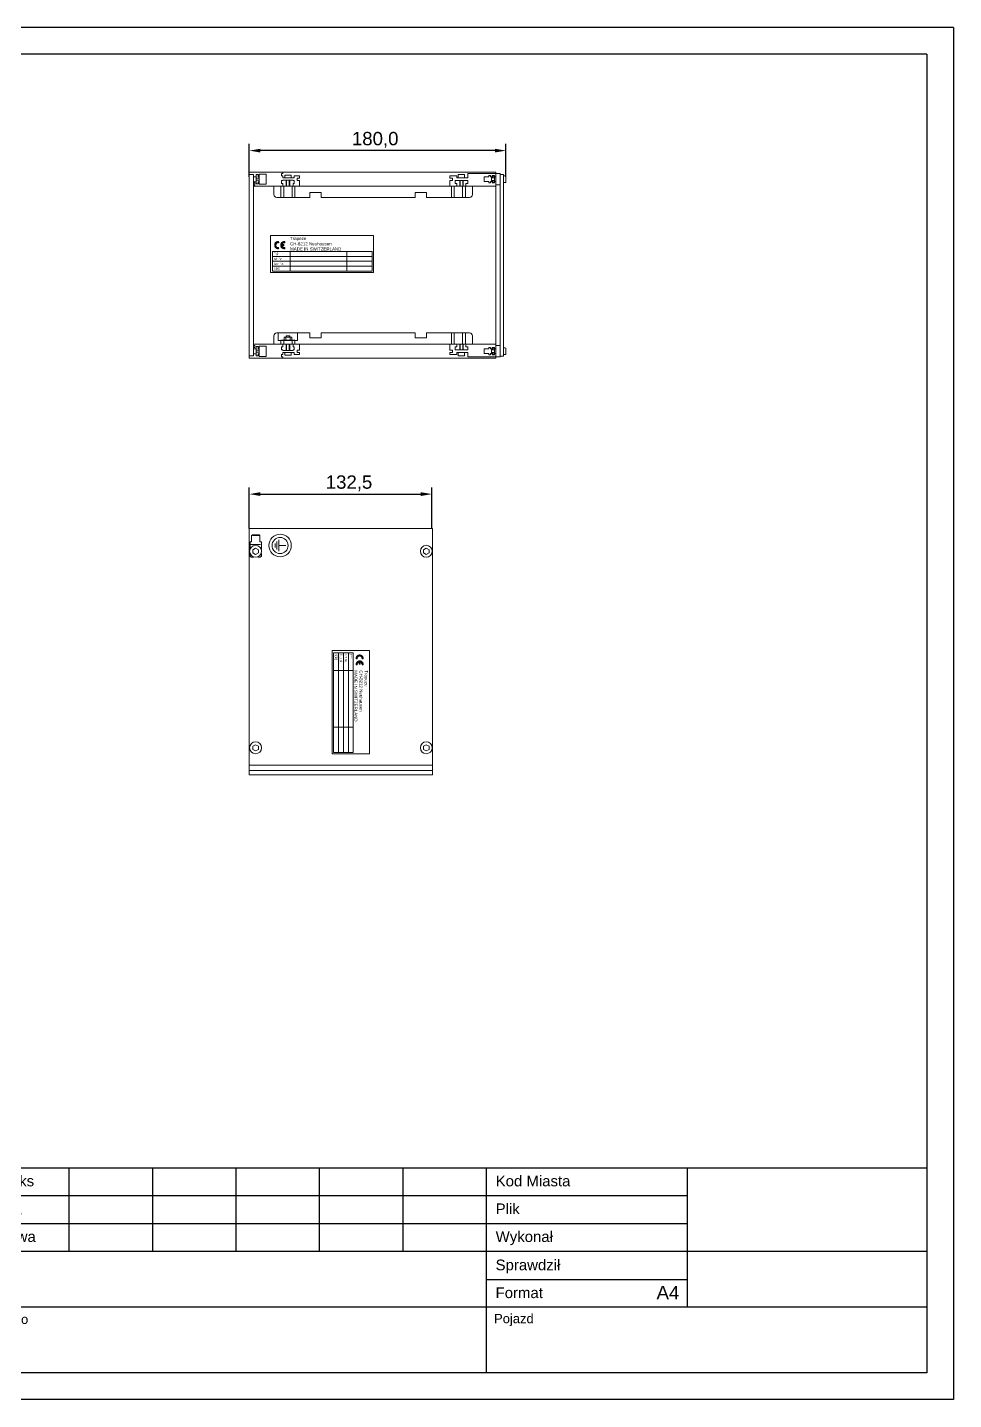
# Model space of a CAD drawing. Extents: x -194 to 239, y -574 to -265.
# Drawn here: x 30.9 to 239.4, y -573.6 to -264.6 of the extents above; entities that cross this region are included whole.
import ezdxf
from ezdxf.enums import TextEntityAlignment as Align

# ---------------------------------------------------------------- set-up
doc = ezdxf.new("R2010")
doc.units = 0
doc.header["$LTSCALE"] = 0.5
doc.header["$PDMODE"] = 2
doc.layers.get('0').update_dxf_attribs({"linetype": 'CONTINUOUS'})
doc.layers.get('DEFPOINTS').update_dxf_attribs({"linetype": 'CONTINUOUS'})
doc.layers.add('1', color=7, linetype='CONTINUOUS')
doc.layers.add('BEMASSUNG', color=7, linetype='CONTINUOUS')
doc.styles.add('ISO3098-1', font='isoct.shx')
doc.styles.get("Standard").update_dxf_attribs({"font": 'arial.ttf', "height": 3})
doc.dimstyles.get("Standard").update_dxf_attribs({"dimtxt": 0.18, "dimasz": 0.18, "dimexe": 0.18, "dimexo": 0.0625, "dimgap": 0.09, "dimtad": 0, "dimtih": 1, "dimtoh": 1, "dimdec": 4, "dimzin": 0, "dimdsep": 46, "dimtxsty": 'Standard', "dimcen": 0.09, "dimadec": 0, "dimazin": 0, "dimtfac": 1, "dimtdec": 4, "dimtofl": 0, "dimtmove": 0, "dimatfit": 3, "dimfxl": 1, "dimtolj": 1, "dimtzin": 0, "dimarcsym": 0})

# ---------------------------------------------------------------- blocks, each defined once
blk = doc.blocks.new('Test2012')
at = {"color": 7, "linetype": 'Continuous'}
for p, q in [((5.88, -6.79), (217.79, -6.79)), ((5.88, -6.79), (5.88, -52.97)), ((24.66, -6.79), (24.66, -25.57)), ((43.45, -6.79), (43.45, -25.57)), ((62.23, -6.79), (62.23, -25.57)), ((81.01, -6.79), (81.01, -25.57)), ((99.8, -6.79), (99.8, -25.57)), ((163.87, -38.1), (163.87, -6.79)), ((5.88, -13.05), (163.87, -13.05)), ((5.88, -19.31), (163.87, -19.31)), ((5.88, -25.57), (217.79, -25.57)), ((5.88, -38.1), (217.79, -38.1))]:
    blk.add_line(p, q, dxfattribs=at)
at = {"color": 7}
for p, q in [((118.58, -6.79), (118.58, -52.97)), ((118.63, -31.95), (163.87, -31.95))]:
    blk.add_line(p, q, dxfattribs=at)
at = {"layer": 'BEMASSUNG', "color": 7, "linetype": 'Continuous'}
for s, height, p in [('Indeks', 2.407, (6.93, -10.96)), ('Kod Miasta', 2.407, (120.73, -10.96)), ('Data', 2.407, (6.93, -17.23)), ('Plik', 2.407, (120.73, -17.22)), ('Nazwa', 2.407, (6.93, -23.49)), ('Wykonał', 2.407, (120.73, -23.48)), ('Opis', 2.087, (6.93, -29.42)), ('Sprawdził', 2.407, (120.71, -29.85)), ('Format', 2.407, (120.71, -36.12)), ('Miasto', 2.087, (6.93, -41.94)), ('Pojazd', 2.087, (120.37, -41.78))]:
    blk.add_text(s, height=height, dxfattribs=at).set_placement(p)
blk = doc.blocks.new('*X115')
at = {"color": 0, "linetype": 'Continuous'}
for p, q in [((635.32, 170.65), (635.55, 170.88)), ((635.32, 170.81), (635.39, 170.88)), ((635.32, 170.5), (635.69, 170.87)), ((635.34, 170.36), (635.82, 170.85)), ((635.51, 170.37), (635.95, 170.82)), ((635.65, 170.36), (636.07, 170.78)), ((635.66, 168.97), (636.13, 169.44)), ((635.66, 169.12), (635.98, 169.44)), ((635.66, 169.28), (635.82, 169.44)), ((635.66, 169.43), (635.67, 169.44)), ((635.78, 170.34), (636.18, 170.73)), ((635.78, 168.93), (636.29, 169.44)), ((635.9, 170.3), (636.28, 170.68)), ((635.94, 168.93), (636.44, 169.44)), ((636.01, 170.25), (636.38, 170.62)), ((636.09, 168.93), (636.6, 169.44)), ((636.11, 170.2), (636.47, 170.56)), ((636.2, 170.13), (636.56, 170.49)), ((636.25, 168.93), (637.08, 169.77)), ((636.29, 170.06), (636.65, 170.42)), ((636.36, 169.98), (636.72, 170.34)), ((636.4, 168.93), (637.12, 169.65)), ((636.43, 169.9), (636.8, 170.26)), ((636.5, 169.81), (636.86, 170.17)), ((636.55, 169.71), (636.93, 170.08)), ((636.56, 168.93), (637.15, 169.52)), ((636.6, 169.6), (636.98, 169.98)), ((636.62, 168.84), (637.17, 169.39)), ((636.64, 169.48), (637.03, 169.88)), ((638.2, 170.73), (638.35, 170.88)), ((638.2, 170.57), (638.5, 170.87)), ((638.2, 170.42), (638.64, 170.86)), ((638.31, 170.37), (638.77, 170.83)), ((638.46, 170.37), (638.89, 170.8)), ((638.6, 170.35), (639, 170.76)), ((638.72, 170.32), (639.11, 170.71)), ((638.83, 170.28), (639.21, 170.65)), ((638.94, 170.22), (639.31, 170.59)), ((639.03, 170.16), (639.4, 170.53)), ((639.12, 170.1), (639.48, 170.46)), ((639.2, 170.02), (639.56, 170.38)), ((639.28, 169.94), (639.64, 170.3)), ((639.34, 169.85), (639.71, 170.22)), ((639.4, 169.76), (639.77, 170.13)), ((639.45, 169.65), (639.83, 170.03)), ((639.5, 169.54), (639.89, 169.93)), ((639.52, 168.94), (640.04, 169.46)), ((639.53, 169.41), (639.93, 169.82)), ((639.55, 169.28), (639.97, 169.71)), ((639.55, 169.12), (640.01, 169.59)), ((635.32, 167.54), (635.83, 168.05)), ((635.32, 168.01), (635.33, 168.01)), ((635.32, 167.69), (635.64, 168.01)), ((635.32, 167.85), (635.47, 168)), ((635.43, 167.5), (636.12, 168.19)), ((635.59, 167.5), (637.18, 169.09)), ((635.76, 167.52), (637.16, 168.91)), ((635.97, 167.56), (637.11, 168.71)), ((636.22, 167.66), (637.01, 168.46)), ((636.49, 168.55), (637.18, 169.24)), ((638.2, 167.62), (638.61, 168.03)), ((638.2, 167.93), (638.27, 168.01)), ((638.2, 167.77), (638.43, 168)), ((638.24, 167.5), (638.84, 168.1)), ((638.39, 167.5), (640.06, 169.17)), ((638.55, 167.51), (640.05, 169)), ((638.74, 167.54), (640.01, 168.81)), ((638.96, 167.6), (639.95, 168.59)), ((639.27, 167.76), (639.79, 168.28)), ((639.45, 168.72), (640.05, 169.32))]:
    blk.add_line(p, q, dxfattribs=at)
blk = doc.blocks.new('*D137')
at = {"color": 1, "lineweight": -2, "transparency": 16777216}
for p, q in [((80.87, -298.27), (80.87, -290.86)), ((136.15, -292.36), (83.37, -292.36)), ((138.65, -298.27), (138.65, -290.86))]:
    blk.add_line(p, q, dxfattribs=at)
at = {"color": 1, "lineweight": 5, "transparency": 16777216}
for points in [[(83.37, -291.94), (83.37, -292.78), (80.87, -292.36)], [(136.15, -291.94), (136.15, -292.78), (138.65, -292.36)]]:
    blk.add_solid(points, dxfattribs=at)
at = {"layer": 'DEFPOINTS', "color": 0, "lineweight": 5, "transparency": 16777216}
for p in [(80.87, -292.36), (80.87, -298.27), (138.65, -298.27)]:
    blk.add_point(p, dxfattribs=at)
at = {"color": 7, "lineweight": 5, "transparency": 16777216, "insert": (109.21, -289.93), "char_height": 3, "attachment_point": 5}
blk.add_mtext('\\A1;180,0', dxfattribs=at)
blk = doc.blocks.new('*D138')
at = {"color": 1, "lineweight": -2, "transparency": 16777216}
for p, q in [((80.87, -377.44), (80.87, -368.21)), ((83.37, -369.71), (119.48, -369.71)), ((121.98, -377.44), (121.98, -368.21))]:
    blk.add_line(p, q, dxfattribs=at)
at = {"color": 1, "lineweight": 5, "transparency": 16777216}
for points in [[(83.37, -369.29), (83.37, -370.13), (80.87, -369.71)], [(119.48, -369.29), (119.48, -370.13), (121.98, -369.71)]]:
    blk.add_solid(points, dxfattribs=at)
at = {"layer": 'DEFPOINTS', "color": 0, "lineweight": 5, "transparency": 16777216}
for p in [(121.98, -369.71), (80.87, -377.44), (121.98, -377.44)]:
    blk.add_point(p, dxfattribs=at)
at = {"color": 7, "lineweight": 5, "transparency": 16777216, "insert": (103.32, -367.28), "char_height": 3, "attachment_point": 5}
blk.add_mtext('\\A1;13{\\fArial|b0|i0|c238|p34;2},{\\fArial|b0|i0|c238|p34;5}', dxfattribs=at)

msp = doc.modelspace()

# ---------------------------------------------------------------- linework, layer by layer
for p, q in [((239.39433, -264.61974), (-194.25747, -264.61974)), ((239.39433, -264.61974), (239.39433, -573.61974)), ((233.39433, -270.61974), (-188.25747, -270.61974)), ((233.39433, -270.61974), (233.39433, -567.61974)), ((233.39433, -567.61974), (-188.25747, -567.61974)), ((239.39433, -573.61974), (-194.25747, -573.61974))]:
    msp.add_line(p, q)
at = {"layer": '1', "lineweight": 5}
for p, q in [((136.3667, -297.21524), (80.87126, -297.21524)), ((80.87126, -339.11351), (80.87126, -297.21524)), ((80.87126, -297.72118), (80.87126, -297.21524)), ((81.8199, -297.72118), (80.87126, -297.72118)), ((81.8199, -298.22712), (81.8199, -297.72118)), ((81.8199, -338.60756), (81.8199, -298.22712)), ((82.45233, -298.22712), (81.8199, -298.22712)), ((81.8199, -299.36549), (81.8199, -299.63427)), ((81.8199, -299.36549), (81.8199, -299.63427)), ((82.45233, -299.36549), (81.8199, -299.36549)), ((82.08869, -299.63427), (81.8199, -299.63427)), ((82.08869, -299.63427), (82.08869, -300.10859)), ((82.83179, -297.72118), (82.45233, -297.72118)), ((82.45233, -298.22712), (82.45233, -297.72118)), ((82.45233, -298.55915), (82.45233, -298.22712)), ((82.45233, -299.03347), (82.45233, -298.55915)), ((83.08476, -298.55915), (82.45233, -298.55915)), ((82.45233, -299.03347), (83.08476, -299.03347)), ((82.45233, -299.36549), (82.45233, -299.03347)), ((82.45233, -299.36549), (82.45233, -299.87143)), ((82.83179, -298.22712), (82.83179, -297.72118)), ((83.08476, -298.22712), (82.83179, -298.22712)), ((82.83179, -299.36549), (82.83179, -299.87143)), ((83.08476, -299.36549), (82.83179, -299.36549)), ((84.66582, -297.64213), (83.08476, -297.64213)), ((83.08476, -298.22712), (83.08476, -297.64213)), ((83.08476, -298.55915), (83.08476, -298.22712)), ((83.08476, -299.03347), (83.08476, -298.55915)), ((83.08476, -299.36549), (83.08476, -299.03347)), ((83.08476, -299.36549), (83.08476, -299.95048)), ((84.66582, -298.79631), (84.66582, -297.64213)), ((84.66582, -298.79631), (84.66582, -299.95048)), ((88.14417, -298.06902), (88.14417, -297.53145)), ((88.39714, -297.53145), (88.14417, -297.53145)), ((88.39714, -298.06902), (88.14417, -298.06902)), ((88.14417, -299.11252), (88.39714, -299.11252)), ((88.14417, -299.11252), (88.14417, -299.74495)), ((88.39714, -297.53145), (88.39714, -297.21524)), ((88.39714, -298.48009), (88.39714, -298.06902)), ((90.99009, -298.48009), (88.39714, -298.48009)), ((89.56713, -298.98603), (88.39714, -298.98603)), ((88.39714, -299.11252), (88.39714, -298.98603)), ((88.85565, -297.91091), (90.27861, -297.91091)), ((88.85565, -298.48009), (88.85565, -297.91091)), ((89.17186, -300.37737), (89.17186, -298.98603)), ((89.26673, -300.37737), (89.26673, -298.98603)), ((89.56713, -298.98603), (90.73712, -298.98603)), ((89.86753, -300.37737), (89.86753, -298.98603)), ((89.9624, -300.37737), (89.9624, -298.98603)), ((90.27861, -298.48009), (90.27861, -297.91091)), ((90.73712, -299.11252), (90.73712, -298.98603)), ((90.99009, -299.11252), (90.73712, -299.11252)), ((92.1917, -298.06902), (90.99009, -298.06902)), ((90.99009, -298.06902), (90.99009, -298.48009)), ((90.99009, -299.11252), (90.99009, -299.74495)), ((91.65414, -298.79631), (91.65414, -298.52752)), ((92.1917, -298.52752), (91.65414, -298.52752)), ((91.65414, -298.79631), (91.65414, -299.06509)), ((92.1917, -299.06509), (91.65414, -299.06509)), ((92.1917, -298.52752), (92.1917, -298.06902)), ((92.1917, -299.06509), (92.1917, -299.5236)), ((92.1917, -300.37737), (92.1917, -299.5236)), ((125.99491, -298.06902), (127.57597, -298.06902)), ((125.99491, -298.06902), (125.99491, -298.52752)), ((125.99491, -298.52752), (126.5799, -298.52752)), ((125.99491, -299.06509), (126.5799, -299.06509)), ((125.99491, -299.06509), (125.99491, -300.37737)), ((126.5799, -299.06509), (126.5799, -298.52752)), ((127.18071, -299.74495), (127.18071, -299.11252)), ((127.18071, -299.11252), (130.02663, -299.11252)), ((127.57597, -298.48009), (127.57597, -298.06902)), ((127.57597, -298.48009), (130.02663, -298.48009)), ((127.908, -298.48009), (127.908, -297.7528)), ((127.908, -297.7528), (129.33096, -297.7528)), ((128.22421, -300.37737), (128.22421, -299.11252)), ((128.31907, -300.37737), (128.31907, -299.11252)), ((128.91988, -300.37737), (128.91988, -299.11252)), ((129.01474, -300.37737), (129.01474, -299.11252)), ((129.33096, -298.48009), (129.33096, -297.7528)), ((136.3667, -297.53145), (130.02663, -297.53145)), ((130.02663, -298.48009), (130.02663, -297.53145)), ((130.02663, -299.74495), (130.02663, -299.11252)), ((136.3667, -297.53145), (130.04244, -297.53145)), ((133.74213, -298.25874), (134.81726, -298.25874)), ((133.74213, -298.93165), (133.74213, -298.25874)), ((133.74213, -299.33387), (133.74213, -298.93165)), ((133.74213, -299.33387), (134.81726, -299.33387)), ((134.81726, -298.25874), (134.81726, -297.97415)), ((134.81726, -297.97415), (135.19671, -297.97415)), ((134.81726, -299.61846), (134.81726, -299.33387)), ((134.81726, -299.61846), (135.19671, -299.61846)), ((135.19671, -298.25874), (135.19671, -297.97415)), ((135.19671, -298.25874), (135.51293, -298.25874)), ((135.19671, -299.61846), (135.19671, -299.33387)), ((135.19671, -299.33387), (135.51293, -299.33387)), ((135.41806, -298.51171), (135.41806, -298.29036)), ((135.41806, -298.29036), (135.73428, -298.29036)), ((135.41806, -299.0809), (135.41806, -298.51171)), ((135.41806, -298.51171), (136.05049, -298.51171)), ((135.41806, -299.0809), (136.05049, -299.0809)), ((135.41806, -299.30225), (135.41806, -299.0809)), ((135.41806, -299.30225), (135.73428, -299.30225)), ((135.51293, -298.25874), (135.51293, -297.97415)), ((135.51293, -297.97415), (136.05049, -297.97415)), ((135.51293, -299.61846), (135.51293, -299.33387)), ((135.51293, -299.61846), (136.05049, -299.61846)), ((135.73428, -298.29036), (135.73428, -298.03739)), ((135.73428, -298.03739), (136.05049, -298.03739)), ((135.73428, -299.55522), (135.73428, -299.30225)), ((135.73428, -299.55522), (136.05049, -299.55522)), ((136.05049, -298.25874), (136.05049, -297.97415)), ((136.05049, -298.25874), (136.05049, -298.51171)), ((136.05049, -298.25874), (136.3667, -298.25874)), ((136.05049, -299.0809), (136.05049, -298.51171)), ((136.05049, -299.33387), (136.05049, -299.0809)), ((136.05049, -299.61846), (136.05049, -299.33387)), ((136.05049, -299.33387), (136.3667, -299.33387)), ((136.3667, -299.65008), (136.36604, -299.65008)), ((136.3667, -297.21524), (136.3667, -297.53145)), ((136.3667, -298.25874), (136.3667, -297.53145)), ((137.31534, -297.54726), (136.3667, -297.54726)), ((136.3667, -299.33387), (136.3667, -298.25874)), ((136.3667, -300.37737), (136.3667, -299.33387)), ((136.3667, -299.65008), (136.3667, -299.33387)), ((137.31534, -297.54726), (137.31534, -297.70537)), ((137.31534, -297.70537), (137.31534, -338.655)), ((137.31534, -297.70537), (137.31534, -304.64167)), ((138.07897, -297.70537), (137.31534, -297.70537)), ((138.07897, -297.70537), (138.07897, -338.655)), ((138.42681, -298.0532), (138.07897, -298.0532)), ((138.42681, -299.57103), (138.07897, -299.57103)), ((138.64816, -298.27455), (138.64816, -299.34968)), ((81.8199, -300.10859), (81.8199, -300.37737)), ((81.8199, -300.10859), (82.08869, -300.10859)), ((81.8199, -300.37737), (81.8199, -300.10859)), ((81.8199, -300.37737), (88.39714, -300.37737)), ((82.83179, -299.87143), (82.45233, -299.87143)), ((84.66582, -299.95048), (83.08476, -299.95048)), ((86.405, -300.37737), (86.405, -302.27465)), ((87.98606, -300.37737), (87.98606, -302.90708)), ((88.14417, -299.74495), (88.39714, -299.74495)), ((88.39714, -299.74495), (88.39714, -300.37737)), ((129.64717, -300.37737), (88.39714, -300.37737)), ((88.61849, -300.37737), (88.61849, -302.90708)), ((90.51577, -300.37737), (90.51577, -302.90708)), ((90.73712, -299.74495), (90.73712, -300.37737)), ((90.99009, -299.74495), (90.73712, -299.74495)), ((92.1917, -300.37737), (90.73712, -300.37737)), ((91.1482, -300.37737), (91.1482, -302.90708)), ((94.53168, -301.80033), (94.53168, -302.90708)), ((94.53168, -301.80033), (97.06139, -301.80033)), ((97.06139, -301.80033), (97.06139, -302.90708)), ((120.72679, -301.80033), (118.19709, -301.80033)), ((118.19709, -301.80033), (118.19709, -302.90708)), ((120.72679, -301.80033), (120.72679, -302.90708)), ((125.99491, -300.37737), (127.25976, -300.37737)), ((127.59178, -300.37737), (125.99491, -300.37737)), ((126.35587, -300.37737), (126.35587, -302.90708)), ((126.9883, -300.37737), (126.9883, -302.90708)), ((127.14553, -300.37737), (127.38625, -300.37737)), ((127.18071, -299.74495), (127.57597, -299.74495)), ((127.57597, -300.18764), (127.57597, -299.74495)), ((128.88558, -300.37737), (128.88558, -302.90708)), ((129.518, -300.37737), (129.518, -302.90708)), ((129.63136, -299.74495), (130.02663, -299.74495)), ((129.63136, -300.18764), (129.63136, -299.74495)), ((135.73428, -300.37737), (129.64717, -300.37737)), ((129.82109, -300.37737), (136.3667, -300.37737)), ((131.09907, -300.37737), (131.09907, -302.27465)), ((136.3667, -335.95137), (136.36451, -300.37737)), ((136.3667, -300.37737), (136.36451, -300.37737)), ((137.31534, -300.07697), (136.3667, -300.07697)), ((137.31534, -300.70939), (137.31534, -300.70939)), ((87.03742, -302.90708), (94.53168, -302.90708)), ((97.06139, -302.90708), (107.62924, -302.90708)), ((118.19709, -302.90708), (107.62924, -302.90708)), ((128.22105, -302.90708), (120.72679, -302.90708)), ((130.46664, -302.90708), (128.22105, -302.90708)), ((85.61446, -319.81812), (85.61446, -311.44484)), ((85.61446, -311.44484), (108.85458, -311.44484)), ((108.85458, -311.44484), (108.85458, -319.81812)), ((108.53837, -315.07492), (86.12479, -315.07492)), ((86.12479, -315.07492), (86.12479, -319.50191)), ((87.46913, -312.85175), (87.46913, -313.09425)), ((87.46913, -314.4488), (87.46913, -314.20629)), ((88.67295, -313.52989), (88.20447, -313.52989)), ((88.67295, -313.77065), (88.20447, -313.77065)), ((88.67295, -313.77065), (88.67295, -313.52989)), ((88.83346, -312.85175), (88.83346, -313.09425)), ((88.83346, -314.4488), (88.83346, -314.20629)), ((90.07693, -315.07492), (90.07693, -319.50191)), ((102.82983, -315.07492), (102.82983, -319.50191)), ((108.53837, -319.50191), (108.53837, -315.07492)), ((86.12479, -316.18167), (108.53837, -316.18167)), ((86.12479, -317.28841), (108.53837, -317.28841)), ((108.85458, -319.81812), (85.61446, -319.81812)), ((86.12479, -318.39516), (108.53837, -318.39516)), ((86.12479, -319.50191), (108.53837, -319.50191)), ((87.03742, -333.42167), (94.53168, -333.42167)), ((87.38189, -335.13782), (87.38189, -333.42167)), ((91.73438, -333.42167), (91.73438, -335.13782)), ((94.53168, -334.52841), (94.53168, -333.42167)), ((97.06139, -333.42167), (107.62924, -333.42167)), ((97.06139, -334.52841), (97.06139, -333.42167)), ((118.19709, -333.42167), (107.62924, -333.42167)), ((118.19709, -334.52841), (118.19709, -333.42167)), ((126.35587, -333.42167), (120.72679, -333.42167)), ((120.72679, -334.52841), (120.72679, -333.42167)), ((126.35587, -335.95137), (126.35587, -333.42167)), ((128.22105, -333.42167), (126.35587, -333.42167)), ((126.9883, -335.95137), (126.9883, -333.42167)), ((130.46664, -333.42167), (128.22105, -333.42167)), ((128.88558, -335.95137), (128.88558, -333.42167)), ((129.518, -335.95137), (129.518, -333.42167)), ((137.31534, -331.7187), (137.31534, -338.655)), ((81.8199, -335.95137), (130.75075, -335.95137)), ((81.8199, -336.22015), (81.8199, -335.95137)), ((81.8199, -335.95137), (81.8199, -336.22015)), ((81.8199, -336.22015), (82.08869, -336.22015)), ((81.8199, -336.96326), (81.8199, -336.69447)), ((81.8199, -336.96326), (81.8199, -336.69447)), ((82.08869, -336.69447), (81.8199, -336.69447)), ((82.08869, -336.69447), (82.08869, -336.22015)), ((82.83179, -336.45731), (82.45233, -336.45731)), ((82.45233, -336.96326), (82.45233, -336.45731)), ((82.83179, -336.96326), (82.83179, -336.45731)), ((84.66582, -336.37826), (83.08476, -336.37826)), ((83.08476, -336.96326), (83.08476, -336.37826)), ((84.66582, -337.53244), (84.66582, -336.37826)), ((86.405, -335.95137), (86.405, -334.05409)), ((89.26673, -335.13782), (87.38189, -335.13782)), ((87.98606, -335.95137), (87.98606, -335.03003)), ((89.9624, -335.03003), (87.98606, -335.03003)), ((88.14417, -337.21623), (88.14417, -336.5838)), ((88.14417, -336.5838), (88.39714, -336.5838)), ((88.39714, -336.5838), (88.39714, -335.95137)), ((88.61849, -335.95137), (88.61849, -335.03003)), ((90.43672, -334.3976), (88.69754, -334.3976)), ((88.69754, -334.3976), (88.69754, -335.03003)), ((89.09281, -334.3976), (89.09281, -335.03003)), ((89.17186, -334.05409), (89.17186, -334.3976)), ((89.9624, -334.05409), (89.17186, -334.05409)), ((89.17186, -335.03003), (89.17186, -335.13782)), ((89.17186, -335.95137), (89.17186, -337.34271)), ((89.26673, -334.05409), (89.26673, -334.3976)), ((89.26673, -335.03003), (89.26673, -335.13782)), ((89.9624, -335.13782), (89.26673, -335.13782)), ((89.26673, -335.95137), (89.26673, -337.34271)), ((89.86753, -334.05409), (89.86753, -334.3976)), ((89.86753, -335.03003), (89.86753, -335.13782)), ((89.86753, -335.95137), (89.86753, -337.34271)), ((89.9624, -334.05409), (89.9624, -334.3976)), ((90.43672, -335.03003), (89.9624, -335.03003)), ((89.9624, -335.03003), (89.9624, -335.13782)), ((90.43672, -335.13782), (89.9624, -335.13782)), ((89.9624, -335.95137), (89.9624, -337.34271)), ((90.04145, -334.3976), (90.04145, -335.03003)), ((90.43672, -334.3976), (90.43672, -335.03003)), ((91.1482, -335.03003), (90.43672, -335.03003)), ((91.73438, -335.13782), (90.43672, -335.13782)), ((90.51577, -335.95137), (90.51577, -335.03003)), ((92.1917, -335.95137), (90.73712, -335.95137)), ((90.73712, -336.5838), (90.73712, -335.95137)), ((90.99009, -336.5838), (90.73712, -336.5838)), ((90.99009, -337.21623), (90.99009, -336.5838)), ((91.1482, -335.95137), (91.1482, -335.03003)), ((92.1917, -335.95137), (92.1917, -336.80515)), ((92.1917, -337.26366), (92.1917, -336.80515)), ((94.53168, -334.52841), (97.06139, -334.52841)), ((120.72679, -334.52841), (118.19709, -334.52841)), ((125.99491, -335.95137), (127.25976, -335.95137)), ((127.59178, -335.95137), (125.99491, -335.95137)), ((125.99491, -337.26366), (125.99491, -335.95137)), ((127.14553, -335.95137), (127.38625, -335.95137)), ((127.18071, -336.5838), (127.18071, -337.21623)), ((127.18071, -336.5838), (127.57597, -336.5838)), ((127.57597, -336.1411), (127.57597, -336.5838)), ((128.22421, -335.95137), (128.22421, -337.21623)), ((128.31907, -335.95137), (128.31907, -337.21623)), ((128.91988, -335.95137), (128.91988, -337.21623)), ((129.01474, -335.95137), (129.01474, -337.21623)), ((129.63136, -336.1411), (129.63136, -336.5838)), ((129.63136, -336.5838), (130.02663, -336.5838)), ((135.73428, -335.95137), (129.64717, -335.95137)), ((129.82109, -335.95137), (136.3667, -335.95137)), ((130.02663, -336.5838), (130.02663, -337.21623)), ((131.09907, -335.95137), (131.09907, -334.05409)), ((134.81726, -336.71028), (134.81726, -336.99488)), ((134.81726, -336.71028), (135.19671, -336.71028)), ((135.19671, -336.71028), (135.19671, -336.99488)), ((135.51293, -336.71028), (135.51293, -336.99488)), ((135.51293, -336.71028), (136.05049, -336.71028)), ((135.73428, -336.77353), (136.05049, -336.77353)), ((135.73428, -336.77353), (135.73428, -337.0265)), ((136.04871, -336.77694), (136.04871, -337.15639)), ((136.05049, -336.99488), (136.04871, -336.77694)), ((136.05049, -336.71028), (136.05049, -336.99488)), ((136.3667, -336.67866), (136.36604, -336.67866)), ((136.3667, -335.95137), (136.3667, -336.99488)), ((136.3667, -336.99488), (136.3667, -336.26759)), ((137.31534, -336.2834), (136.3667, -336.2834)), ((138.42681, -336.78934), (138.07897, -336.78934)), ((80.87126, -339.11351), (80.87126, -338.60756)), ((81.8199, -338.60756), (80.87126, -338.60756)), ((136.3667, -339.11351), (80.87126, -339.11351)), ((82.45233, -336.96326), (81.8199, -336.96326)), ((81.8199, -338.60756), (81.8199, -338.10162)), ((81.8199, -338.10162), (81.8199, -338.60756)), ((82.45233, -338.10162), (81.8199, -338.10162)), ((82.45233, -337.29528), (82.45233, -336.96326)), ((82.45233, -337.7696), (82.45233, -337.29528)), ((83.08476, -337.29528), (82.45233, -337.29528)), ((82.45233, -337.7696), (83.08476, -337.7696)), ((82.45233, -338.10162), (82.45233, -337.7696)), ((82.45233, -338.10162), (82.45233, -338.60756)), ((82.83179, -338.60756), (82.45233, -338.60756)), ((83.08476, -336.96326), (82.83179, -336.96326)), ((82.83179, -338.10162), (82.83179, -338.60756)), ((83.08476, -338.10162), (82.83179, -338.10162)), ((83.08476, -337.29528), (83.08476, -336.96326)), ((83.08476, -337.7696), (83.08476, -337.29528)), ((83.08476, -338.10162), (83.08476, -337.7696)), ((83.08476, -338.10162), (83.08476, -338.68662)), ((84.66582, -338.68662), (83.08476, -338.68662)), ((84.66582, -337.53244), (84.66582, -338.68662)), ((88.14417, -337.21623), (88.39714, -337.21623)), ((88.39714, -338.25973), (88.14417, -338.25973)), ((88.14417, -338.25973), (88.14417, -338.79729)), ((88.39714, -338.79729), (88.14417, -338.79729)), ((88.39714, -337.21623), (88.39714, -337.34271)), ((89.56713, -337.34271), (88.39714, -337.34271)), ((88.39714, -337.84865), (88.39714, -338.25973)), ((90.99009, -337.84865), (88.39714, -337.84865)), ((88.39714, -338.79729), (88.39714, -339.11351)), ((88.85565, -337.84865), (88.85565, -338.41784)), ((90.27861, -338.41784), (88.85565, -338.41784)), ((89.56713, -337.34271), (90.73712, -337.34271)), ((90.27861, -337.84865), (90.27861, -338.41784)), ((90.73712, -337.21623), (90.73712, -337.34271)), ((90.99009, -337.21623), (90.73712, -337.21623)), ((90.99009, -338.25973), (90.99009, -337.84865)), ((92.1917, -338.25973), (90.99009, -338.25973)), ((92.1917, -337.26366), (91.65414, -337.26366)), ((91.65414, -337.53244), (91.65414, -337.26366)), ((91.65414, -337.53244), (91.65414, -337.80122)), ((92.1917, -337.80122), (91.65414, -337.80122)), ((92.1917, -337.80122), (92.1917, -338.25973)), ((125.99491, -337.26366), (126.5799, -337.26366)), ((125.99491, -337.80122), (126.5799, -337.80122)), ((125.99491, -338.25973), (125.99491, -337.80122)), ((125.99491, -338.25973), (127.57597, -338.25973)), ((126.5799, -337.26366), (126.5799, -337.80122)), ((127.18071, -337.21623), (130.02663, -337.21623)), ((127.57597, -337.84865), (127.57597, -338.25973)), ((127.57597, -337.84865), (130.02663, -337.84865)), ((127.908, -337.84865), (127.908, -338.57594)), ((129.33096, -338.57594), (127.908, -338.57594)), ((129.33096, -337.84865), (129.33096, -338.57594)), ((130.02663, -337.84865), (130.02663, -338.79729)), ((136.3667, -338.79729), (130.02663, -338.79729)), ((136.3667, -338.79729), (130.04244, -338.79729)), ((133.74213, -336.99488), (134.81726, -336.99488)), ((133.74213, -336.99488), (133.74213, -337.67323)), ((133.74213, -337.67323), (133.74213, -338.07)), ((133.74213, -338.07), (134.81726, -338.07)), ((134.81726, -338.07), (134.81726, -338.35459)), ((134.81726, -338.35459), (135.19671, -338.35459)), ((135.19671, -336.99488), (135.51293, -336.99488)), ((135.19671, -338.07), (135.19671, -338.35459)), ((135.19671, -338.07), (135.51293, -338.07)), ((135.41806, -337.0265), (135.73428, -337.0265)), ((135.41806, -337.0265), (135.41806, -337.24785)), ((135.41806, -337.81703), (135.41806, -337.24785)), ((135.41806, -337.24785), (136.05049, -337.24785)), ((135.41806, -337.81703), (135.41806, -338.03838)), ((135.41806, -337.81703), (136.05049, -337.81703)), ((135.41806, -338.03838), (135.73428, -338.03838)), ((135.51293, -338.07), (135.51293, -338.35459)), ((135.51293, -338.35459), (136.05049, -338.35459)), ((135.73428, -338.03838), (135.73428, -338.29135)), ((135.73428, -338.29135), (136.05049, -338.29135)), ((136.04871, -337.91531), (136.04871, -338.29476)), ((136.04871, -338.07341), (136.04871, -337.91531)), ((136.04871, -338.29476), (136.05049, -338.07)), ((136.05049, -336.99488), (136.05049, -337.24785)), ((136.05049, -336.99488), (136.3667, -336.99488)), ((136.05049, -337.81703), (136.05049, -337.24785)), ((136.05049, -338.07), (136.05049, -337.81703)), ((136.05049, -338.07), (136.05049, -338.35459)), ((136.05049, -338.07), (136.3667, -338.07)), ((136.3667, -338.38622), (136.36604, -338.38622)), ((136.3667, -338.07), (136.3667, -336.99488)), ((136.3667, -338.38622), (136.3667, -338.07)), ((136.3667, -338.07), (136.3667, -339.11351)), ((137.31534, -338.8131), (136.3667, -338.8131)), ((138.07897, -338.655), (137.31534, -338.655)), ((137.31534, -338.8131), (137.31534, -338.655)), ((138.42681, -338.30716), (138.07897, -338.30716)), ((138.64816, -338.08581), (138.64816, -337.01069)), ((80.87126, -377.44225), (80.87126, -432.93769)), ((122.1371, -377.44225), (80.87126, -377.44225)), ((83.93853, -377.44225), (81.02937, -377.44225)), ((81.5608, -378.85624), (81.37107, -379.04597)), ((81.37107, -379.04597), (81.37107, -380.43731)), ((81.5608, -378.85624), (83.07863, -378.85624)), ((83.07863, -379.04597), (81.5608, -379.04597)), ((83.07863, -378.85624), (83.26835, -379.04597)), ((83.26835, -379.04597), (83.26835, -380.43731)), ((87.48311, -382.55543), (87.48311, -380.02572)), ((119.06983, -377.44225), (121.979, -377.44225)), ((122.1371, -377.44225), (122.1371, -432.93769)), ((81.05486, -380.43731), (81.05486, -382.19668)), ((81.05486, -380.43731), (81.37107, -380.43731)), ((81.05486, -383.10493), (81.05486, -383.66269)), ((83.39484, -381.06974), (81.24459, -381.06974)), ((81.67806, -382.22498), (82.29422, -381.86924)), ((81.67806, -382.93646), (81.67806, -382.22498)), ((82.29422, -383.2922), (81.67806, -382.93646)), ((82.29422, -381.86924), (82.91038, -382.22498)), ((82.91038, -382.93646), (82.29422, -383.2922)), ((82.91038, -382.22498), (82.91038, -382.93646)), ((83.26835, -380.43731), (83.58457, -380.43731)), ((83.58457, -380.43731), (83.58457, -382.19668)), ((83.58457, -383.10493), (83.58457, -383.66269)), ((86.7242, -381.76489), (86.7242, -380.81625)), ((87.10366, -382.16016), (87.10366, -380.42099)), ((89.06418, -381.29057), (87.48311, -381.29057)), ((120.09798, -382.22498), (120.71414, -381.86924)), ((120.09798, -382.93646), (120.09798, -382.22498)), ((120.71414, -383.2922), (120.09798, -382.93646)), ((120.71414, -381.86924), (121.3303, -382.22498)), ((121.3303, -382.93646), (120.71414, -383.2922)), ((121.3303, -382.22498), (121.3303, -382.93646)), ((81.05486, -383.66269), (81.30783, -383.91566)), ((81.30783, -383.91566), (81.86559, -383.91566)), ((82.77384, -383.91566), (83.3316, -383.91566)), ((83.58457, -383.66269), (83.3316, -383.91566)), ((99.53422, -428.19449), (99.53422, -404.95438)), ((99.53422, -404.95438), (107.9075, -404.95438)), ((99.85044, -405.4647), (99.85044, -427.87828)), ((104.27742, -405.4647), (99.85044, -405.4647)), ((100.95718, -405.4647), (100.95718, -427.87828)), ((102.06393, -405.4647), (102.06393, -427.87828)), ((103.17068, -405.4647), (103.17068, -427.87828)), ((104.27742, -427.87828), (104.27742, -405.4647)), ((104.90354, -406.80904), (105.14605, -406.80904)), ((105.58169, -408.01287), (105.58169, -407.54439)), ((105.82245, -408.01287), (105.82245, -407.54439)), ((106.5006, -406.80904), (106.25809, -406.80904)), ((107.9075, -404.95438), (107.9075, -428.19449)), ((104.27742, -409.41685), (99.85044, -409.41685)), ((104.90354, -408.17338), (105.14605, -408.17338)), ((105.58169, -408.01287), (105.82245, -408.01287)), ((106.5006, -408.17338), (106.25809, -408.17338)), ((104.27742, -422.16974), (99.85044, -422.16974)), ((81.67806, -426.49485), (82.29422, -426.13911)), ((82.29422, -426.13911), (82.91038, -426.49485)), ((120.09798, -426.49485), (120.71414, -426.13911)), ((120.71414, -426.13911), (121.3303, -426.49485)), ((81.67806, -427.20633), (81.67806, -426.49485)), ((82.29422, -427.56207), (81.67806, -427.20633)), ((82.91038, -427.20633), (82.29422, -427.56207)), ((82.91038, -426.49485), (82.91038, -427.20633)), ((107.9075, -428.19449), (99.53422, -428.19449)), ((99.85044, -427.87828), (104.27742, -427.87828)), ((120.09798, -427.20633), (120.09798, -426.49485)), ((120.71414, -427.56207), (120.09798, -427.20633)), ((121.3303, -427.20633), (120.71414, -427.56207)), ((121.3303, -426.49485), (121.3303, -427.20633)), ((122.1371, -430.7242), (80.87126, -430.7242)), ((122.1371, -431.98905), (80.87126, -431.98905)), ((122.1371, -432.93769), (80.87126, -432.93769))]:
    msp.add_line(p, q, dxfattribs=at)
for centre, radius in [((87.79933, -381.29057), 2.52971), ((87.79933, -381.29057), 1.81823), ((82.29422, -382.58072), 1.34391), ((120.71414, -382.58072), 1.34391), ((82.29422, -426.85059), 1.34391), ((120.71414, -426.85059), 1.34391)]:
    msp.add_circle(centre, radius, dxfattribs=at)
for centre, radius, start, end in [((138.42681, -298.27455), 0.22135, 0, 90), ((138.42681, -299.34968), 0.22135, 270, 0), ((87.03742, -302.27465), 0.63243, 180, 270), ((127.38625, -300.18764), 0.18973, 270, 0), ((129.82109, -300.18764), 0.18973, 180, 270), ((130.46664, -302.27465), 0.63243, 270, 0), ((87.38887, -313.65027), 0.80255, 84.2608295, 275.7391705), ((87.38887, -313.65027), 0.56178, 81.7867893, 278.2132107), ((88.75321, -313.65027), 0.80255, 84.2608295, 275.7391705), ((88.75321, -313.65027), 0.56178, 81.7867893, 167.6263749), ((88.75321, -313.65027), 0.56178, 192.3736251, 278.2132107), ((87.03742, -334.05409), 0.63243, 90, 180), ((130.46664, -334.05409), 0.63243, 0, 90), ((127.38625, -336.1411), 0.18973, 0, 90), ((129.82109, -336.1411), 0.18973, 90, 180), ((138.42681, -337.01069), 0.22135, 0, 90), ((138.42681, -338.08581), 0.22135, 270, 0), ((105.70207, -406.72879), 0.80255, 354.2608295, 185.7391705), ((105.70207, -408.09312), 0.80255, 354.2608295, 185.7391705), ((105.70207, -406.72879), 0.56178, 351.7867893, 188.2132107), ((105.70207, -408.09312), 0.56178, 102.3736251, 188.2132107), ((105.70207, -408.09312), 0.56178, 351.7867893, 77.6263749)]:
    msp.add_arc(centre, radius, start, end, dxfattribs=at)

# ---------------------------------------------------------------- block references
ref = msp.add_blockref('Test2012', (15.60282, -514.6496))
ref.add_attrib('BLATT', 'A4', dxfattribs={"color": 7, "linetype": 'Continuous', "height": 3}).set_placement((177.67433, -551.02591), align=Align.RIGHT)
for p, xscale, yscale, zscale, rotation in [((390.1779, -233.40129), 0.4743200000000058, 0.4743200000000058, 0.4743200000000058, 180), ((185.95105, -709.51782), 0.4743200000000343, 0.4743200000000343, 0.4743200000000343, 90)]:
    msp.add_blockref('*X115', p, dxfattribs=dict(at, xscale=xscale, yscale=yscale, zscale=zscale, rotation=rotation))

# ---------------------------------------------------------------- texts
at = {"layer": '1', "lineweight": 5, "style": 'ISO3098-1', "width": 0.62608}
for s, p in [('TYP', (86.4136, -315.9237)), ('Art. Nr.', (86.4136, -317.0302)), ('Fabr. Nr.', (86.4136, -318.13669)), ('SERIE', (86.4136, -319.24319))]:
    msp.add_text(s, height=0.569184, dxfattribs=at).set_placement(p)
for s, p in [('SERIE', (100.10916, -405.75352)), ('Fabr. Nr.', (101.21565, -405.75352)), ('Art. Nr.', (102.32215, -405.75352)), ('TYP', (103.42864, -405.75352))]:
    msp.add_text(s, height=0.569184, rotation=270, dxfattribs=at).set_placement(p)
at = {"layer": '1', "lineweight": 5, "insert": (90.05592, -311.79124), "char_height": 0.71148, "width": 12.9490942, "attachment_point": 1}
msp.add_mtext('Trapeze\\PCH-8212 Neuhausen\\PMADE IN SWITZERLAND', dxfattribs=at)
at = {"layer": '1', "lineweight": 5, "insert": (107.5611, -409.39583), "char_height": 0.71148, "width": 12.9490942, "attachment_point": 1, "rotation": 270}
msp.add_mtext('Trapeze\\PCH-8212 Neuhausen\\PMADE IN SWITZERLAND', dxfattribs=at)

# ---------------------------------------------------------------- dimensions: what is measured, and where the dimension line sits
at = {"lineweight": 5}
for base, p1, p2, text, picture, middle in [((80.87126, -292.36052), (138.64816, -298.27455), (80.87126, -298.27455), '180,0', '*D137', (109.20981, -292.36052)), ((121.979, -369.71084), (80.87126, -377.44225), (121.979, -377.44225), '13{\\fArial|b0|i0|c238|p34;2},{\\fArial|b0|i0|c238|p34;5}', '*D138', (103.323, -369.71084))]:
    dim = msp.add_linear_dim(base=base, p1=p1, p2=p2, text=text, dimstyle='Standard', override={"dimtxt": 2.5, "dimasz": 2.5, "dimexe": 1.5, "dimexo": 0, "dimgap": 0.625, "dimtad": 1, "dimtih": 0, "dimtoh": 0, "dimzin": 8, "dimlunit": 6, "dimcen": 2.5, "dimclrd": 1, "dimclre": 1, "dimclrt": 7, "dimtofl": 1, "dimatfit": 0}, dxfattribs=at)
    dim.commit()
    dim.dimension.update_dxf_attribs({"geometry": picture, "text_midpoint": middle, "dimtype": 160})

doc.saveas('drawing.dxf')
